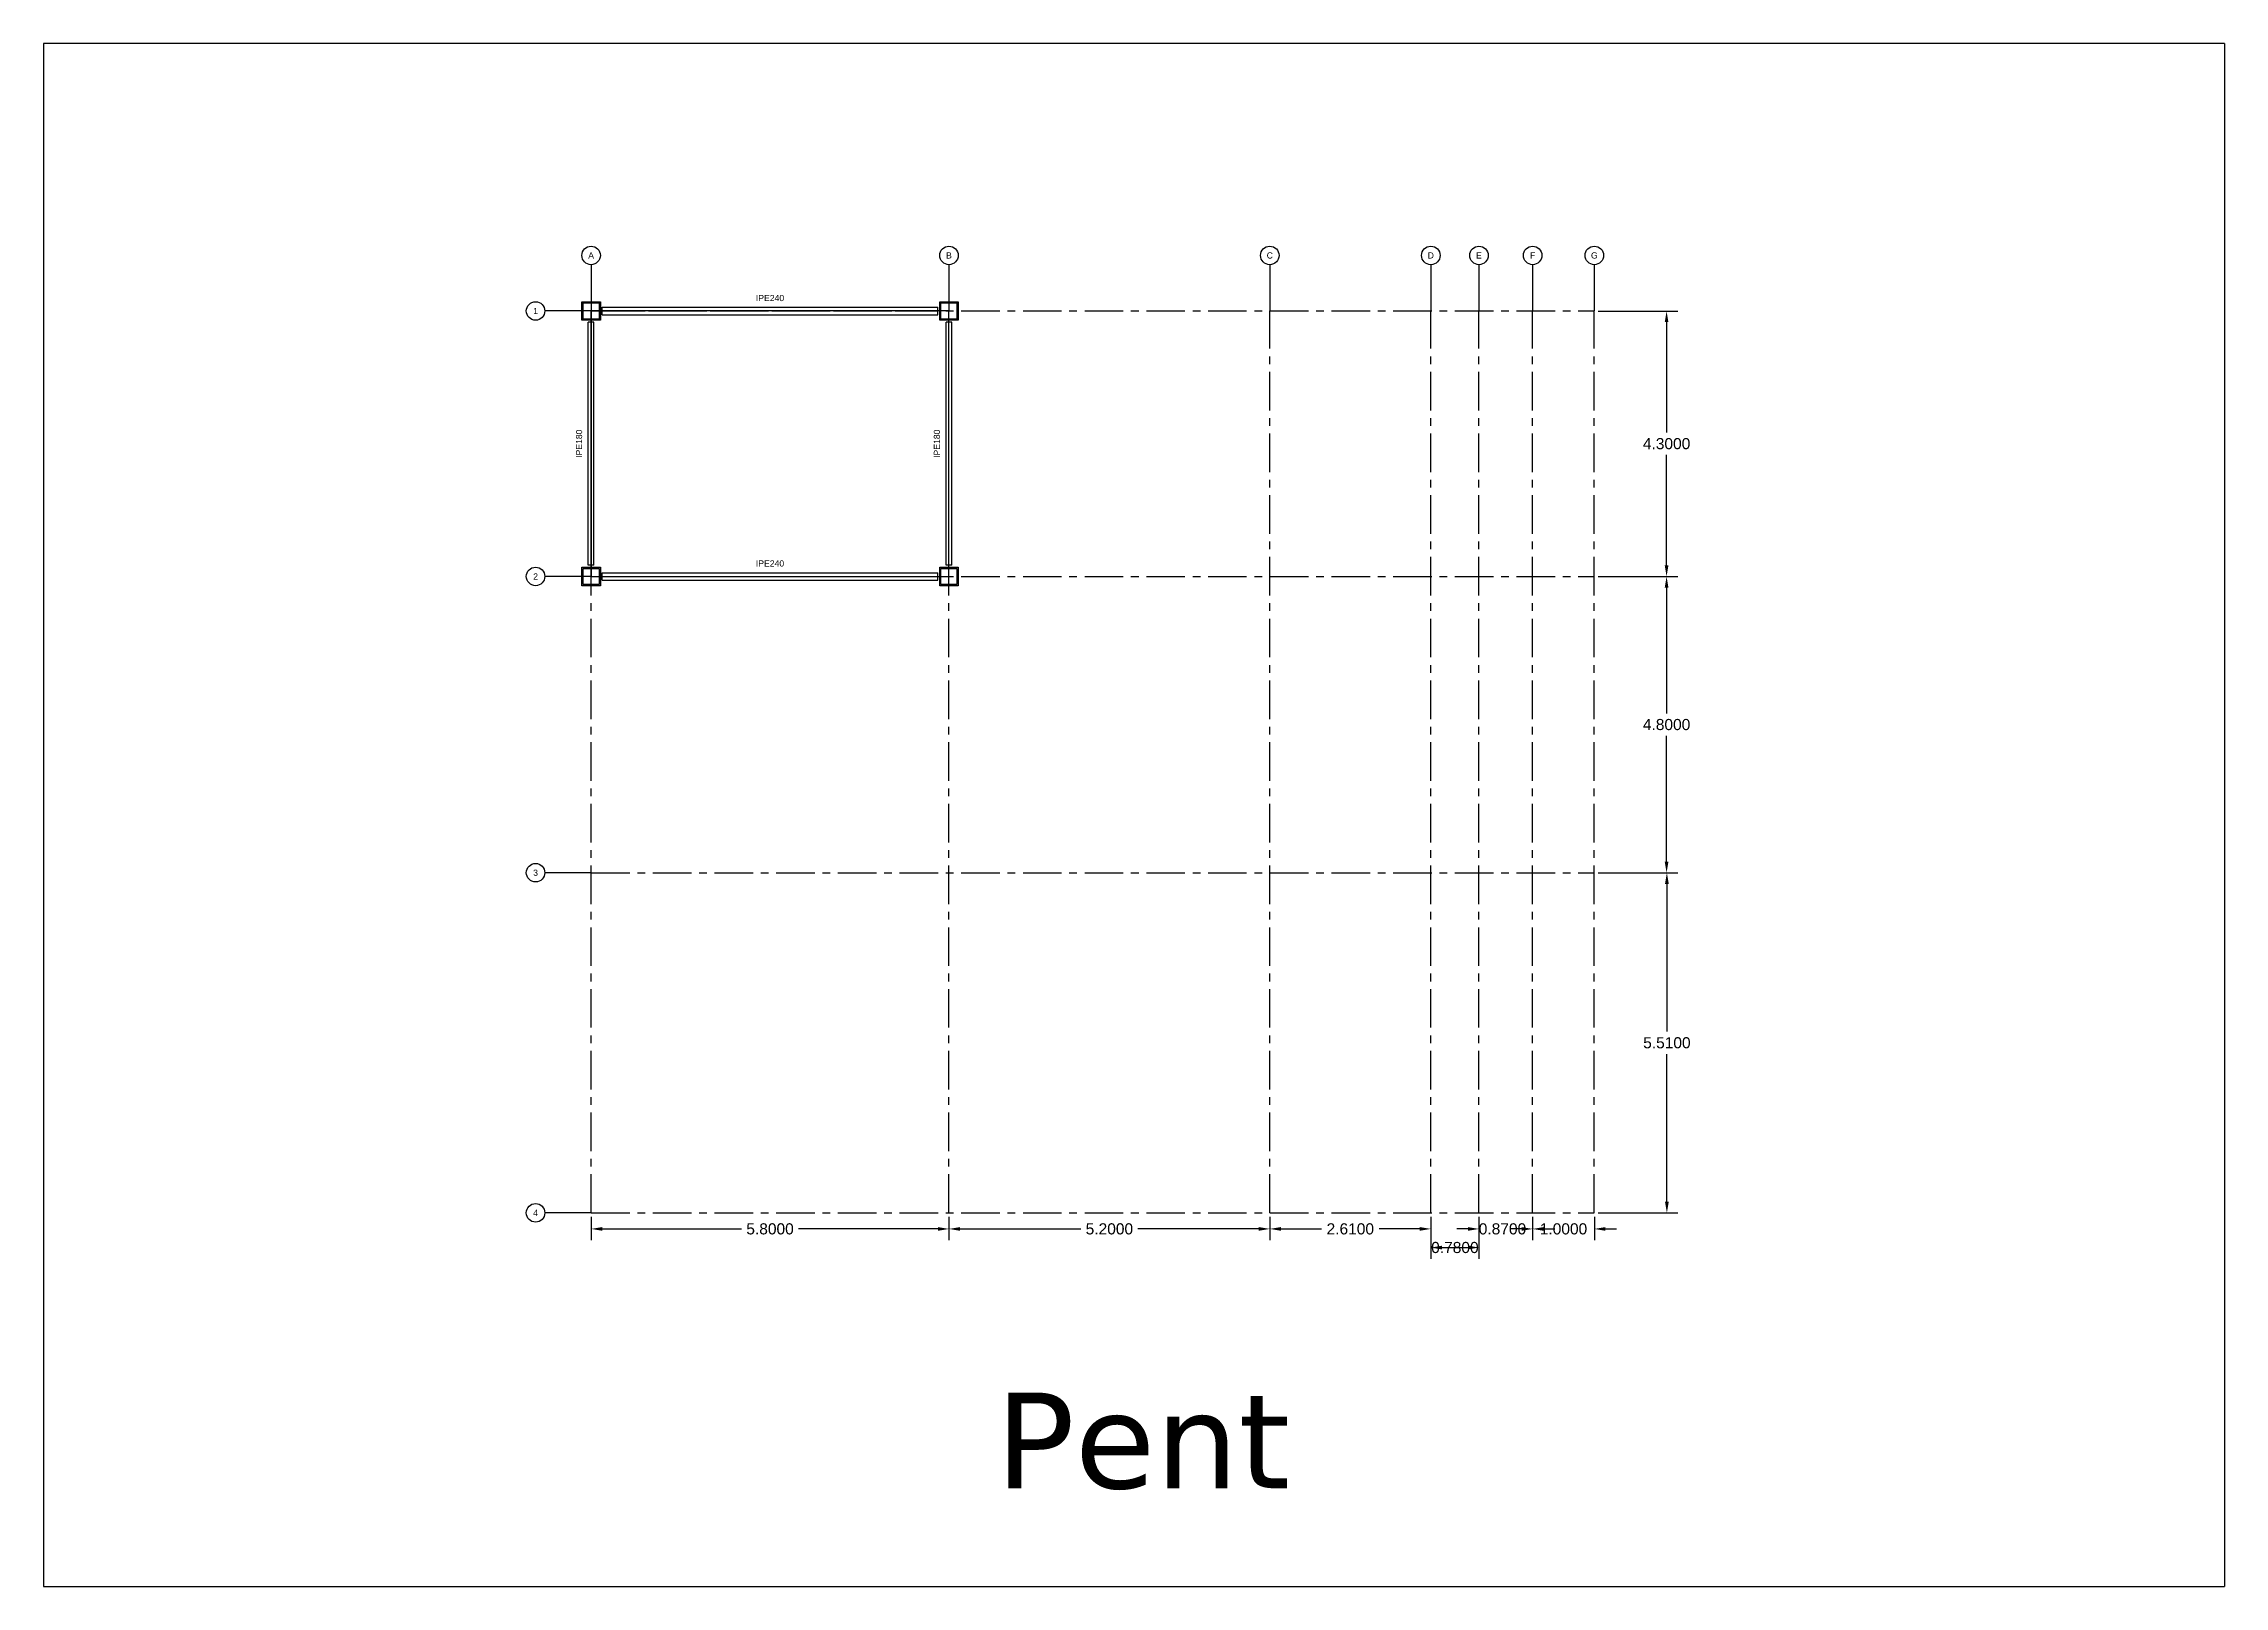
# Model space of a CAD drawing. Header units: metres. Extents: x 158 to 495, y 93 to 262.
# Drawn here: x 396.79 to 432.13, y 197.9 to 222.89 of the extents above; entities that cross this region are included whole.
import ezdxf
from ezdxf.enums import TextEntityAlignment as Align

# ---------------------------------------------------------------- set-up
doc = ezdxf.new("R2010")
doc.units = ezdxf.units.M
doc.header["$MEASUREMENT"] = 0
doc.linetypes.add('CENTER', pattern=[2, 1.25, -0.25, 0.25, -0.25])
doc.styles.get("Standard").update_dxf_attribs({"font": 'arial.ttf'})
doc.dimstyles.get("Standard").update_dxf_attribs({"dimtxt": 0.18, "dimasz": 0.18, "dimexe": 0.18, "dimexo": 0.0625, "dimgap": 0.09, "dimtad": 0, "dimtih": 1, "dimtoh": 1, "dimdec": 4, "dimzin": 0, "dimdsep": 46, "dimtxsty": 'Standard', "dimcen": 0.09, "dimadec": 0, "dimazin": 0, "dimtfac": 1, "dimtdec": 4, "dimtofl": 0, "dimtmove": 0, "dimatfit": 3, "dimfxl": 1, "dimtolj": 1, "dimtzin": 0, "dimarcsym": 0})

# ---------------------------------------------------------------- blocks, each defined once
blk = doc.blocks.new('*D211')
at = {"color": 0, "lineweight": -2, "transparency": 16777216}
for p, q in [((405.66, 203.884), (405.66, 203.506)), ((405.84, 203.686), (408.097, 203.686)), ((411.28, 203.686), (409.023, 203.686)), ((411.46, 203.884), (411.46, 203.506))]:
    blk.add_line(p, q, dxfattribs=at)
at = {"color": 0, "transparency": 16777216}
for points in [[(405.84, 203.716), (405.84, 203.656), (405.66, 203.686)], [(411.28, 203.716), (411.28, 203.656), (411.46, 203.686)]]:
    blk.add_solid(points, dxfattribs=at)
at = {"layer": 'Defpoints', "color": 0, "transparency": 16777216}
for p in [(405.66, 203.946), (411.46, 203.946), (411.46, 203.686)]:
    blk.add_point(p, dxfattribs=at)
at = {"color": 0, "transparency": 16777216, "insert": (408.56, 203.686), "char_height": 0.18, "attachment_point": 5}
blk.add_mtext('\\A1;5.8000', dxfattribs=at)
blk = doc.blocks.new('*D212')
at = {"color": 0, "lineweight": -2, "transparency": 16777216}
for p, q in [((411.46, 203.884), (411.46, 203.506)), ((411.64, 203.686), (413.597, 203.686)), ((416.48, 203.686), (414.523, 203.686)), ((416.66, 203.884), (416.66, 203.506))]:
    blk.add_line(p, q, dxfattribs=at)
at = {"color": 0, "transparency": 16777216}
for points in [[(411.64, 203.716), (411.64, 203.656), (411.46, 203.686)], [(416.48, 203.716), (416.48, 203.656), (416.66, 203.686)]]:
    blk.add_solid(points, dxfattribs=at)
at = {"layer": 'Defpoints', "color": 0, "transparency": 16777216}
for p in [(411.46, 203.946), (416.66, 203.946), (416.66, 203.686)]:
    blk.add_point(p, dxfattribs=at)
at = {"color": 0, "transparency": 16777216, "insert": (414.06, 203.686), "char_height": 0.18, "attachment_point": 5}
blk.add_mtext('\\A1;5.2000', dxfattribs=at)
blk = doc.blocks.new('*D213')
at = {"color": 0, "lineweight": -2, "transparency": 16777216}
for p, q in [((416.66, 203.884), (416.66, 203.506)), ((416.84, 203.686), (417.5, 203.686)), ((419.09, 203.686), (418.43, 203.686)), ((419.27, 203.884), (419.27, 203.506))]:
    blk.add_line(p, q, dxfattribs=at)
at = {"color": 0, "transparency": 16777216}
for points in [[(416.84, 203.716), (416.84, 203.656), (416.66, 203.686)], [(419.09, 203.716), (419.09, 203.656), (419.27, 203.686)]]:
    blk.add_solid(points, dxfattribs=at)
at = {"layer": 'Defpoints', "color": 0, "transparency": 16777216}
for p in [(416.66, 203.946), (419.27, 203.946), (419.27, 203.686)]:
    blk.add_point(p, dxfattribs=at)
at = {"color": 0, "transparency": 16777216, "insert": (417.965, 203.686), "char_height": 0.18, "attachment_point": 5}
blk.add_mtext('\\A1;2.6100', dxfattribs=at)
blk = doc.blocks.new('*D214')
at = {"color": 0, "lineweight": -2, "transparency": 16777216}
for p, q in [((419.27, 203.884), (419.27, 203.204)), ((420.05, 203.884), (420.05, 203.204)), ((419.45, 203.384), (419.87, 203.384))]:
    blk.add_line(p, q, dxfattribs=at)
at = {"color": 0, "transparency": 16777216}
for points in [[(419.45, 203.414), (419.45, 203.354), (419.27, 203.384)], [(419.87, 203.414), (419.87, 203.354), (420.05, 203.384)]]:
    blk.add_solid(points, dxfattribs=at)
at = {"layer": 'Defpoints', "color": 0, "transparency": 16777216}
for p in [(419.27, 203.946), (420.05, 203.946), (420.05, 203.384)]:
    blk.add_point(p, dxfattribs=at)
at = {"color": 0, "transparency": 16777216, "insert": (419.66, 203.384), "char_height": 0.18, "attachment_point": 5}
blk.add_mtext('\\A1;0.7800', dxfattribs=at)
blk = doc.blocks.new('*D215')
at = {"color": 0, "lineweight": -2, "transparency": 16777216}
for p, q in [((419.87, 203.686), (419.69, 203.686)), ((420.05, 203.884), (420.05, 203.506)), ((420.92, 203.884), (420.92, 203.506)), ((421.1, 203.686), (421.28, 203.686))]:
    blk.add_line(p, q, dxfattribs=at)
at = {"color": 0, "transparency": 16777216}
for points in [[(419.87, 203.716), (419.87, 203.656), (420.05, 203.686)], [(421.1, 203.716), (421.1, 203.656), (420.92, 203.686)]]:
    blk.add_solid(points, dxfattribs=at)
at = {"layer": 'Defpoints', "color": 0, "transparency": 16777216}
for p in [(420.05, 203.946), (420.92, 203.946), (420.92, 203.686)]:
    blk.add_point(p, dxfattribs=at)
at = {"color": 0, "transparency": 16777216, "insert": (420.431, 203.686), "char_height": 0.18, "attachment_point": 5}
blk.add_mtext('\\A1;0.8700', dxfattribs=at)
blk = doc.blocks.new('*D216')
at = {"color": 0, "lineweight": -2, "transparency": 16777216}
for p, q in [((420.74, 203.686), (420.56, 203.686)), ((420.92, 203.884), (420.92, 203.506)), ((421.92, 203.884), (421.92, 203.506)), ((422.1, 203.686), (422.28, 203.686))]:
    blk.add_line(p, q, dxfattribs=at)
at = {"color": 0, "transparency": 16777216}
for points in [[(420.74, 203.716), (420.74, 203.656), (420.92, 203.686)], [(422.1, 203.716), (422.1, 203.656), (421.92, 203.686)]]:
    blk.add_solid(points, dxfattribs=at)
at = {"layer": 'Defpoints', "color": 0, "transparency": 16777216}
for p in [(420.92, 203.946), (421.92, 203.946), (421.92, 203.686)]:
    blk.add_point(p, dxfattribs=at)
at = {"color": 0, "transparency": 16777216, "insert": (421.42, 203.686), "char_height": 0.18, "attachment_point": 5}
blk.add_mtext('\\A1;1.0000', dxfattribs=at)
blk = doc.blocks.new('*D235')
at = {"color": 0, "lineweight": -2, "transparency": 16777216}
for p, q in [((421.982, 218.556), (423.271, 218.556)), ((423.091, 218.376), (423.091, 216.588)), ((423.091, 214.436), (423.091, 216.224)), ((421.982, 214.256), (423.271, 214.256))]:
    blk.add_line(p, q, dxfattribs=at)
at = {"color": 0, "transparency": 16777216}
for points in [[(423.061, 218.376), (423.121, 218.376), (423.091, 218.556)], [(423.061, 214.436), (423.121, 214.436), (423.091, 214.256)]]:
    blk.add_solid(points, dxfattribs=at)
at = {"layer": 'Defpoints', "color": 0, "transparency": 16777216}
for p in [(421.92, 218.556), (421.92, 214.256), (423.091, 214.256)]:
    blk.add_point(p, dxfattribs=at)
at = {"color": 0, "transparency": 16777216, "insert": (423.091, 216.406), "char_height": 0.18, "attachment_point": 5}
blk.add_mtext('\\A1;4.3000', dxfattribs=at)
blk = doc.blocks.new('*D236')
at = {"color": 0, "lineweight": -2, "transparency": 16777216}
for p, q in [((421.982, 214.256), (423.271, 214.256)), ((423.091, 214.076), (423.091, 212.038)), ((423.091, 209.636), (423.091, 211.674)), ((421.982, 209.456), (423.271, 209.456))]:
    blk.add_line(p, q, dxfattribs=at)
at = {"color": 0, "transparency": 16777216}
for points in [[(423.061, 214.076), (423.121, 214.076), (423.091, 214.256)], [(423.061, 209.636), (423.121, 209.636), (423.091, 209.456)]]:
    blk.add_solid(points, dxfattribs=at)
at = {"layer": 'Defpoints', "color": 0, "transparency": 16777216}
for p in [(421.92, 214.256), (421.92, 209.456), (423.091, 209.456)]:
    blk.add_point(p, dxfattribs=at)
at = {"color": 0, "transparency": 16777216, "insert": (423.091, 211.856), "char_height": 0.18, "attachment_point": 5}
blk.add_mtext('\\A1;4.8000', dxfattribs=at)
blk = doc.blocks.new('*D237')
at = {"color": 0, "lineweight": -2, "transparency": 16777216}
for p, q in [((421.982, 209.456), (423.276, 209.456)), ((423.096, 209.276), (423.096, 206.883)), ((423.096, 204.126), (423.096, 206.519)), ((421.982, 203.946), (423.276, 203.946))]:
    blk.add_line(p, q, dxfattribs=at)
at = {"color": 0, "transparency": 16777216}
for points in [[(423.066, 209.276), (423.126, 209.276), (423.096, 209.456)], [(423.066, 204.126), (423.126, 204.126), (423.096, 203.946)]]:
    blk.add_solid(points, dxfattribs=at)
at = {"layer": 'Defpoints', "color": 0, "transparency": 16777216}
for p in [(421.92, 209.456), (421.92, 203.946), (423.096, 203.946)]:
    blk.add_point(p, dxfattribs=at)
at = {"color": 0, "transparency": 16777216, "insert": (423.096, 206.701), "char_height": 0.18, "attachment_point": 5}
blk.add_mtext('\\A1;5.5100', dxfattribs=at)

msp = doc.modelspace()

# ---------------------------------------------------------------- linework, layer by layer
for p, q in [((432.13172, 222.88731), (396.78629, 222.88731)), ((396.78629, 222.88731), (396.78629, 197.89559)), ((432.13172, 222.88731), (432.13172, 197.89559)), ((396.78629, 197.89559), (432.13172, 197.89559))]:
    msp.add_line(p, q)
at = {"linetype": 'Continuous'}
for p, q in [((405.65995, 219.30635), (405.65995, 218.55635)), ((411.45995, 219.30635), (411.45995, 218.55635)), ((416.65995, 219.30635), (416.65995, 218.55635)), ((419.26995, 219.30635), (419.26995, 218.55635)), ((420.04995, 219.30635), (420.04995, 218.55635)), ((420.91995, 219.30635), (420.91995, 218.55635)), ((421.91995, 219.30635), (421.91995, 218.55635)), ((405.65995, 218.55635), (404.90995, 218.55635)), ((405.83995, 218.61635), (411.27995, 218.61635)), ((405.83995, 218.49635), (405.83995, 218.61635)), ((405.83995, 218.49635), (411.27995, 218.49635)), ((411.27995, 218.49635), (411.27995, 218.61635)), ((405.61445, 214.43635), (405.61445, 218.37635)), ((405.70545, 218.37635), (405.61445, 218.37635)), ((405.70545, 214.43635), (405.70545, 218.37635)), ((411.41445, 214.43635), (411.41445, 218.37635)), ((411.50545, 218.37635), (411.41445, 218.37635)), ((411.50545, 214.43635), (411.50545, 218.37635)), ((405.65995, 214.25635), (404.90995, 214.25635)), ((405.70545, 214.43635), (405.61445, 214.43635)), ((405.83995, 214.31635), (411.27995, 214.31635)), ((405.83995, 214.19635), (405.83995, 214.31635)), ((405.83995, 214.19635), (411.27995, 214.19635)), ((411.27995, 214.19635), (411.27995, 214.31635)), ((411.50545, 214.43635), (411.41445, 214.43635)), ((405.65995, 209.45635), (404.90995, 209.45635)), ((405.65995, 203.94635), (404.90995, 203.94635))]:
    msp.add_line(p, q, dxfattribs=at)
at = {"linetype": 'CENTER', "ltscale": 0.5}
for p, q in [((405.65995, 203.94635), (405.65995, 218.55635)), ((405.65995, 218.55635), (421.91995, 218.55635)), ((405.83995, 218.55635), (411.27995, 218.55635)), ((411.45995, 203.94635), (411.45995, 218.55635)), ((416.65995, 203.94635), (416.65995, 218.55635)), ((419.26995, 203.94635), (419.26995, 218.55635)), ((420.04995, 203.94635), (420.04995, 218.55635)), ((420.91995, 203.94635), (420.91995, 218.55635)), ((421.91995, 203.94635), (421.91995, 218.55635)), ((405.65995, 214.43635), (405.65995, 218.37635)), ((411.45995, 214.43635), (411.45995, 218.37635)), ((405.65995, 214.25635), (421.91995, 214.25635)), ((405.83995, 214.25635), (411.27995, 214.25635)), ((405.65995, 209.45635), (421.91995, 209.45635)), ((405.65995, 203.94635), (421.91995, 203.94635))]:
    msp.add_line(p, q, dxfattribs=at)
at = {"linetype": 'Continuous'}
for points in [[(405.80995, 218.40635), (405.50995, 218.40635), (405.50995, 218.70635), (405.80995, 218.70635)], [(405.78995, 218.42635), (405.52995, 218.42635), (405.52995, 218.68635), (405.78995, 218.68635)], [(405.65995, 214.25635), (411.45995, 214.25635), (411.45995, 218.55635), (405.65995, 218.55635)], [(411.60995, 218.40635), (411.30995, 218.40635), (411.30995, 218.70635), (411.60995, 218.70635)], [(411.58995, 218.42635), (411.32995, 218.42635), (411.32995, 218.68635), (411.58995, 218.68635)], [(405.80995, 214.10635), (405.50995, 214.10635), (405.50995, 214.40635), (405.80995, 214.40635)], [(405.78995, 214.12635), (405.52995, 214.12635), (405.52995, 214.38635), (405.78995, 214.38635)], [(411.60995, 214.10635), (411.30995, 214.10635), (411.30995, 214.40635), (411.60995, 214.40635)], [(411.58995, 214.12635), (411.32995, 214.12635), (411.32995, 214.38635), (411.58995, 214.38635)]]:
    msp.add_lwpolyline(points, close=True, dxfattribs=at)
for centre in [(405.65995, 219.45635), (411.45995, 219.45635), (416.65995, 219.45635), (419.26995, 219.45635), (420.04995, 219.45635), (420.91995, 219.45635), (421.91995, 219.45635), (404.75995, 218.55635), (404.75995, 214.25635), (404.75995, 209.45635), (404.75995, 203.94635)]:
    msp.add_circle(centre, 0.15, dxfattribs=at)

# ---------------------------------------------------------------- texts
for s, p in [('A', (405.65995, 219.45635)), ('B', (411.45995, 219.45635)), ('C', (416.65995, 219.45635)), ('D', (419.26995, 219.45635)), ('E', (420.04995, 219.45635)), ('F', (420.91995, 219.45635)), ('G', (421.91995, 219.45635)), ('IPE240', (408.55995, 218.76635)), ('1', (404.75995, 218.55635)), ('2', (404.75995, 214.25635)), ('IPE240', (408.55995, 214.46635)), ('3', (404.75995, 209.45635)), ('4', (404.75995, 203.94635))]:
    msp.add_text(s, height=0.1).set_placement(p, align=Align.MIDDLE)
for p in [(405.46445, 216.40635), (411.26445, 216.40635)]:
    msp.add_text('IPE180', height=0.1, rotation=90).set_placement(p, align=Align.MIDDLE)
at = {"insert": (412.21578, 201.03398), "char_height": 1.55, "attachment_point": 1}
msp.add_mtext_dynamic_manual_height_columns('{\\fVerdana|b0|i0|c0|p34;Pent}', width=8.7628607, gutter_width=1, heights=[0], dxfattribs=at)

# ---------------------------------------------------------------- dimensions: what is measured, and where the dimension line sits
for base, p1, p2, picture, middle in [((423.0915, 214.25635), (421.91995, 218.55635), (421.91995, 214.25635), '*D235', (423.0915, 216.40635)), ((423.0915, 209.45635), (421.91995, 214.25635), (421.91995, 209.45635), '*D236', (423.0915, 211.85635)), ((423.09569, 203.94635), (421.91995, 209.45635), (421.91995, 203.94635), '*D237', (423.09569, 206.70135))]:
    dim = msp.add_linear_dim(base=base, p1=p1, p2=p2, angle=90, dimstyle='Standard')
    dim.commit()
    dim.dimension.update_dxf_attribs({"geometry": picture, "text_midpoint": middle})
for base, p1, p2, picture, middle in [((411.45995, 203.68635), (405.65995, 203.94635), (411.45995, 203.94635), '*D211', (408.55995, 203.68635)), ((416.65995, 203.68635), (411.45995, 203.94635), (416.65995, 203.94635), '*D212', (414.05995, 203.68635)), ((419.26995, 203.68635), (416.65995, 203.94635), (419.26995, 203.94635), '*D213', (417.96495, 203.68635)), ((421.91995, 203.68635), (420.91995, 203.94635), (421.91995, 203.94635), '*D216', (421.41995, 203.68635))]:
    dim = msp.add_linear_dim(base=base, p1=p1, p2=p2, dimstyle='Standard')
    dim.commit()
    dim.dimension.update_dxf_attribs({"geometry": picture, "text_midpoint": middle})
for base, p1, p2, picture, middle in [((420.04995, 203.38434), (419.26995, 203.94635), (420.04995, 203.94635), '*D214', (419.65995, 203.38434)), ((420.91995, 203.68635), (420.04995, 203.94635), (420.91995, 203.94635), '*D215', (420.4306, 203.68635))]:
    dim = msp.add_linear_dim(base=base, p1=p1, p2=p2, dimstyle='Standard')
    dim.commit()
    dim.dimension.update_dxf_attribs({"geometry": picture, "text_midpoint": middle, "dimtype": 160})

doc.saveas('drawing.dxf')
